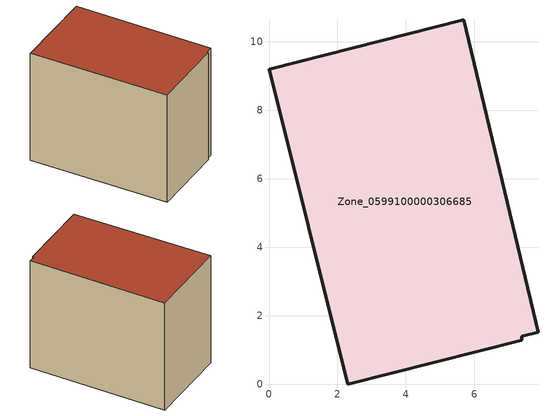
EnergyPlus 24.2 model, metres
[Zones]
Zone_0599100000306685
 floor ground (C_G): 7.86,1.51 7.38,1.39 7.39,1.28 2.31,0 0,9.2 5.7,10.63 z0
 wall outside (C_F): 7.86,1.51 5.7,10.63 0,9.2 2.31,0 7.39,1.28 7.38,1.39 7.86,1.51 z0:7.82
 roof outside (C_R): 7.38,1.39 7.86,1.51 5.7,10.63 0,9.2 2.31,0 7.39,1.28 z7.82
[BUILDING]
Pand.0599100000306685: North Axis=0; Terrain=City; Loads Convergence Tolerance Value=0.04; Temperature Convergence Tolerance Value=0.4; Solar Distribution=FullExterior; Maximum Number of Warmup Days=25; Minimum Number of Warmup Days=1
[Site:Location]
Rotterdam.The.Hague.AP_ZH_NLD Design_Conditions: Latitude=51.96; Longitude=4.45; Time Zone=1; Elevation=-4.5
[SITE:GROUNDTEMPERATURE:BUILDINGSURFACE]
18, 18, 18, 18, 18, 18, 18, 18, 18, 18, 18, 18
[MATERIAL] Thermal Absorptance=0.9; Solar Absorptance=0.7; Visible Absorptance=0.7
Name | Roughness | Thickness | Conductivity | Density | Specific Heat
G.TI.1975-1991 | MediumSmooth | 0.15 | 0.288461 | 540 | 1210
F.TI.1975-1991 | Rough | 0.3 | 0.230769 | 1920 | 840
R.TI.1975-1991 | MediumRough | 0.2 | 0.153846 | 1500 | 1000
[CONSTRUCTION]
C_G: G.TI.1975-1991
C_F: F.TI.1975-1991
C_R: R.TI.1975-1991
[ZONE]
Zone_0599100000306685: Type=1; Multiplier=1; Ceiling Height=Autocalculate; Volume=Autocalculate; Floor Area=autocalculate; Part of Total Floor Area=Yes
[ZONEINFILTRATION:DESIGNFLOWRATE]
Infil_Zone_0599100000306685: Zone or ZoneList or Space or SpaceList=Zone_0599100000306685; Schedule=AlwaysOn; Design Flow Rate Calculation Method=Flow/Area; Flow Rate per Floor Area=0.003; Constant Term Coefficient=1; Temperature Term Coefficient=0; Velocity Term Coefficient=0; Velocity Squared Term Coefficient=0
[HVACTEMPLATE:ZONE:IDEALLOADSAIRSYSTEM]
Zone_0599100000306685: Maximum Heating Supply Air Temperature=50; Minimum Cooling Supply Air Temperature=13; Maximum Heating Supply Air Humidity Ratio=0.0156; Minimum Cooling Supply Air Humidity Ratio=0.0077; Heating Limit=NoLimit; Cooling Limit=NoLimit; Dehumidification Control Type=ConstantSensibleHeatRatio; Cooling Sensible Heat Ratio=0.7; Dehumidification Setpoint=60; Humidification Control Type=None; Humidification Setpoint=30; Outdoor Air Method=None; Outdoor Air Flow Rate per Person=0.00944; Outdoor Air Flow Rate per Zone Floor Area=0; Outdoor Air Flow Rate per Zone=0; Demand Controlled Ventilation Type=None; Outdoor Air Economizer Type=NoEconomizer; Heat Recovery Type=None; Sensible Heat Recovery Effectiveness=0.7; Latent Heat Recovery Effectiveness=0.65
[ZONECONTROL:THERMOSTAT]
ThermostatControl_Zone_0599100000306685: Zone or ZoneList=Zone_0599100000306685; Control Type Schedule=DualSetpointControlType; Control 1=Thermostat_Zone_0599100000306685; Temperature Difference Between Cutout And Setpoint=0
[THERMOSTATSETPOINT:DUALSETPOINT]
Thermostat_Zone_0599100000306685: Heating Setpoint Temperature Schedule=HeatingSetpoint_Zone_0599100000306685; Cooling Setpoint Temperature Schedule=CoolingSetpoint_Zone_0599100000306685
[SCHEDULE:COMPACT]
HeatingSetpoint_Zone_0599100000306685: Through: 12/31, For: AllDays, Until: 24:00, 21
CoolingSetpoint_Zone_0599100000306685: Through: 12/31, For: AllDays, Until: 24:00, 24
DualSetpointControlType: Through: 12/31, For: AllDays, Until: 24:00, 4
AlwaysOn: Through: 12/31, For: AllDays, Until: 24:00, 1
